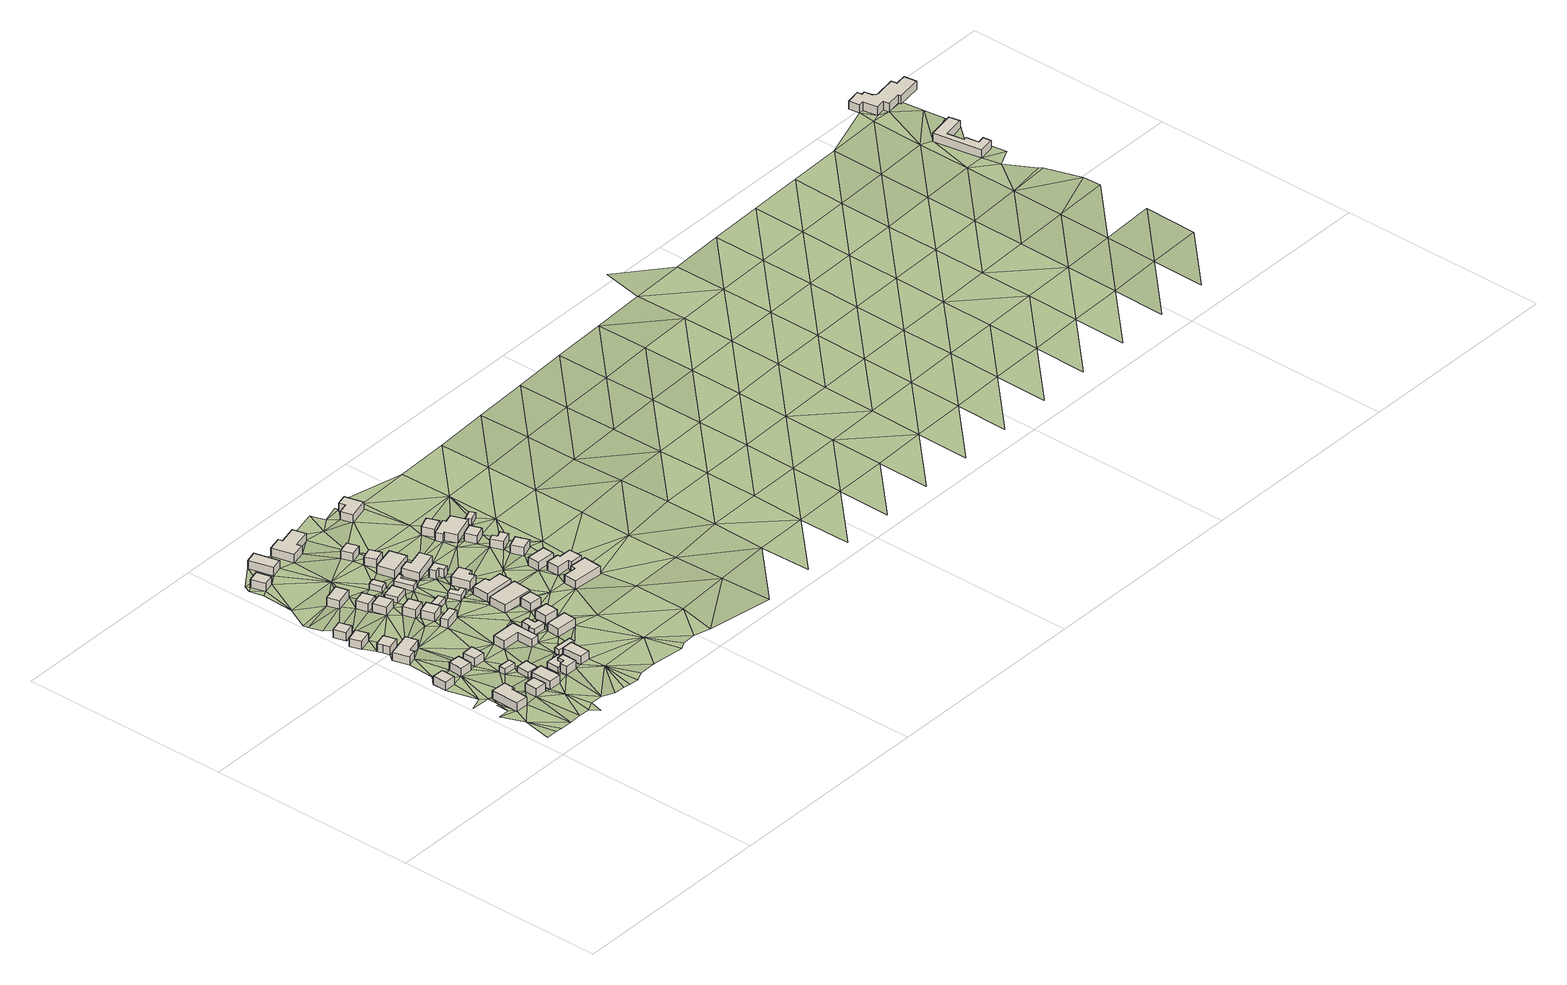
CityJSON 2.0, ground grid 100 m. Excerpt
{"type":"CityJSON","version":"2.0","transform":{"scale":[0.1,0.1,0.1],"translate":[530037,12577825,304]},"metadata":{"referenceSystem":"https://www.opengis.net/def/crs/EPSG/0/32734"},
"CityObjects":{
"building1":{"type":"Building","attributes":{"address":"100 Palm Lane Mamre 7347 Cape Town","building":"house","building:levels":"1","building_height":4.1,"plus_code":"4FRWFFP9+733","ground_height":167.17,"roof_height":171.27},"geometry":[{"type":"Solid","lod":"1","boundaries":[[[[0,1,2,3]],[[1,4,5,2]],[[4,6,7,5]],[[6,8,9,7]],[[8,10,11,9]],[[10,0,3,11]],[[3,2,5,7,9,11]],[[10,8,6,4,1,0]]]]}]},
"building2":{"type":"Building","attributes":{"address":"23 Olyf Lane Mamre 7347 Cape Town","building":"house","building:levels":"1","building_height":4.1,"plus_code":"4FRWFFP9+92G","ground_height":167.1,"roof_height":171.2},"geometry":[{"type":"Solid","lod":"1","boundaries":[[[[12,13,14,15]],[[13,16,17,14]],[[16,18,19,17]],[[18,12,15,19]],[[15,14,17,19]],[[18,16,13,12]]]]}]},
"building3":{"type":"Building","attributes":{"address":"102 Palm Lane Mamre 7347 Cape Town","building":"house","building:levels":"1","building_height":4.1,"plus_code":"4FRWFFP9+743","ground_height":167.72,"roof_height":171.82},"geometry":[{"type":"Solid","lod":"1","boundaries":[[[[20,21,22,23]],[[21,24,25,22]],[[24,26,27,25]],[[26,20,23,27]],[[23,22,25,27]],[[26,24,21,20]]]]}]},
"building4":{"type":"Building","attributes":{"address":"21 Olyf Lane Mamre 7347 Cape Town","building":"house","building:levels":"1","building_height":4.1,"plus_code":"4FRWFFP9+93G","ground_height":167.1,"roof_height":171.2},"geometry":[{"type":"Solid","lod":"1","boundaries":[[[[28,29,30,31]],[[29,32,33,30]],[[32,34,35,33]],[[34,28,31,35]],[[31,30,33,35]],[[34,32,29,28]]]]}]},
"building5":{"type":"Building","attributes":{"address":"8 Olyf Lane Mamre 7347 Cape Town","building":"house","building:levels":"1","building_height":4.1,"plus_code":"4FRWFFP9+G2Q","ground_height":166.54,"roof_height":170.64},"geometry":[{"type":"Solid","lod":"1","boundaries":[[[[36,37,38,39]],[[37,40,41,38]],[[40,42,43,41]],[[42,36,39,43]],[[39,38,41,43]],[[42,40,37,36]]]]}]},
"building6":{"type":"Building","attributes":{"address":"12 Olyf Lane Mamre 7347 Cape Town","building":"house","building:levels":"1","building_height":4.1,"plus_code":"4FRWFFP9+F37","ground_height":166.82,"roof_height":170.92},"geometry":[{"type":"Solid","lod":"1","boundaries":[[[[44,45,46,47]],[[45,48,49,46]],[[48,50,51,49]],[[50,52,53,51]],[[52,54,55,53]],[[54,44,47,55]],[[47,46,49,51,53,55]],[[54,52,50,48,45,44]]]]}]},
"building7":{"type":"Building","attributes":{"address":"10 Olyf Lane Mamre 7347 Cape Town","building":"house","building:levels":"1","building_height":4.1,"plus_code":"4FRWFFP9+F3R","ground_height":166.82,"roof_height":170.92},"geometry":[{"type":"Solid","lod":"1","boundaries":[[[[56,57,58,59]],[[57,60,61,58]],[[60,62,63,61]],[[62,64,65,63]],[[64,56,59,65]],[[59,58,61,63,65]],[[64,62,60,57,56]]]]}]},
"building8":{"type":"Building","attributes":{"address":"6 Olyf Lane Mamre 7347 Cape Town","building":"house","building:levels":"1","building_height":4.1,"plus_code":"4FRWFFP9+H29","ground_height":166.54,"roof_height":170.64},"geometry":[{"type":"Solid","lod":"1","boundaries":[[[[66,67,68,69]],[[67,70,71,68]],[[70,72,73,71]],[[72,66,69,73]],[[69,68,71,73]],[[72,70,67,66]]]]}]},
"building9":{"type":"Building","attributes":{"address":"104 Palm Lane Mamre 7347 Cape Town","building":"house","building:levels":"1","building_height":4.1,"plus_code":"4FRWFFP9+745","ground_height":167.72,"roof_height":171.82},"geometry":[{"type":"Solid","lod":"1","boundaries":[[[[74,75,76,77]],[[75,78,79,76]],[[78,80,81,79]],[[80,74,77,81]],[[77,76,79,81]],[[80,78,75,74]]]]}]},
"building10":{"type":"Building","attributes":{"building":"cabin","building:levels":"1","building_height":2.8,"plus_code":"4FRWFFP9+84G","ground_height":167.72,"roof_height":170.52},"geometry":[{"type":"Solid","lod":"1","boundaries":[[[[82,83,84,85]],[[83,86,87,84]],[[86,88,89,87]],[[88,82,85,89]],[[85,84,87,89]],[[88,86,83,82]]]]}]},
"building11":{"type":"Building","attributes":{"address":"19 Olyf Lane Mamre 7347 Cape Town","building":"house","building:levels":"1","building_height":4.1,"plus_code":"4FRWFFP9+94F","ground_height":167.77,"roof_height":171.87},"geometry":[{"type":"Solid","lod":"1","boundaries":[[[[90,91,92,93]],[[91,94,95,92]],[[94,96,97,95]],[[96,90,93,97]],[[93,92,95,97]],[[96,94,91,90]]]]}]},
"building12":{"type":"Building","attributes":{"building":"cabin","building:levels":"1","building_height":2.8,"plus_code":"4FRWFFP9+75R","ground_height":167.72,"roof_height":170.52},"geometry":[{"type":"Solid","lod":"1","boundaries":[[[[98,99,100,101]],[[99,102,103,100]],[[102,104,105,103]],[[104,98,101,105]],[[101,100,103,105]],[[104,102,99,98]]]]}]},
"building13":{"type":"Building","attributes":{"address":"106 Palm Lane Mamre 7347 Cape Town","building":"house","building:levels":"1","building_height":4.1,"plus_code":"4FRWFFP9+66R","ground_height":167.78,"roof_height":171.88},"geometry":[{"type":"Solid","lod":"1","boundaries":[[[[106,107,108,109]],[[107,110,111,108]],[[110,112,113,111]],[[112,114,115,113]],[[114,116,117,115]],[[116,106,109,117]],[[109,108,111,113,115,117]],[[116,114,112,110,107,106]]]]}]},
"building14":{"type":"Building","attributes":{"building":"cabin","building:levels":"1","building_height":2.8,"plus_code":"4FRWFFP9+759","ground_height":167.72,"roof_height":170.52},"geometry":[{"type":"Solid","lod":"1","boundaries":[[[[118,119,120,121]],[[119,122,123,120]],[[122,124,125,123]],[[124,126,127,125]],[[126,128,129,127]],[[128,130,131,129]],[[130,118,121,131]],[[121,120,123,125,127,129,131]],[[130,128,126,124,122,119,118]]]]}]},
"building15":{"type":"Building","attributes":{"address":"6 Manna Lane Mamre 7347 Cape Town","building":"house","building:levels":"1","building_height":4.1,"plus_code":"4FRWFFP9+P3V","ground_height":166.68,"roof_height":170.78},"geometry":[{"type":"Solid","lod":"1","boundaries":[[[[132,133,134,135]],[[133,136,137,134]],[[136,138,139,137]],[[138,132,135,139]],[[135,134,137,139]],[[138,136,133,132]]]]}]},
"building16":{"type":"Building","attributes":{"address":"108 Palm Lane Mamre 7347 Cape Town","building":"house","building:levels":"1","building_height":4.1,"plus_code":"4FRWFFP9+765","ground_height":168.3,"roof_height":172.4},"geometry":[{"type":"Solid","lod":"1","boundaries":[[[[140,141,142,143]],[[141,144,145,142]],[[144,146,147,145]],[[146,140,143,147]],[[143,142,145,147]],[[146,144,141,140]]]]}]},
"building17":{"type":"Building","attributes":{"address":"3 Olyf Lane Mamre 7347 Cape Town","building":"house","building:levels":"1","building_height":4.1,"plus_code":"4FRWFFP9+J4F","ground_height":166.36,"roof_height":170.46},"geometry":[{"type":"Solid","lod":"1","boundaries":[[[[148,149,150,151]],[[149,152,153,150]],[[152,154,155,153]],[[154,148,151,155]],[[151,150,153,155]],[[154,152,149,148]]]]}]},
"building18":{"type":"Building","attributes":{"address":"17 Olyf Lane Mamre 7347 Cape Town","building":"house","building:levels":"1","building_height":4.1,"plus_code":"4FRWFFP9+86V","ground_height":167.77,"roof_height":171.87},"geometry":[{"type":"Solid","lod":"1","boundaries":[[[[156,157,158,159]],[[157,160,161,158]],[[160,162,163,161]],[[162,164,165,163]],[[164,166,167,165]],[[166,156,159,167]],[[159,158,161,163,165,167]],[[166,164,162,160,157,156]]]]}]},
"building19":{"type":"Building","attributes":{"address":"5 Olyf Lane Mamre 7347 Cape Town","building":"house","building:levels":"1","building_height":4.1,"plus_code":"4FRWFFP9+H4P","ground_height":167.28,"roof_height":171.38},"geometry":[{"type":"Solid","lod":"1","boundaries":[[[[168,169,170,171]],[[169,172,173,170]],[[172,174,175,173]],[[174,168,171,175]],[[171,170,173,175]],[[174,172,169,168]]]]}]},
"building20":{"type":"Building","attributes":{"address":"7 Olyf Lane Mamre 7347 Cape Town","building":"house","building:levels":"1","building_height":4.1,"plus_code":"4FRWFFP9+H49","ground_height":167.28,"roof_height":171.38},"geometry":[{"type":"Solid","lod":"1","boundaries":[[[[176,177,178,179]],[[177,180,181,178]],[[180,182,183,181]],[[182,176,179,183]],[[179,178,181,183]],[[182,180,177,176]]]]}]},
"building21":{"type":"Building","attributes":{"building":"cabin","building:levels":"1","building_height":2.8,"plus_code":"4FRWFFP9+76Q","ground_height":168.3,"roof_height":171.1},"geometry":[{"type":"Solid","lod":"1","boundaries":[[[[184,185,186,187]],[[185,188,189,186]],[[188,190,191,189]],[[190,184,187,191]],[[187,186,189,191]],[[190,188,185,184]]]]}]},
"building22":{"type":"Building","attributes":{"building":"yes","building:levels":"1","building_height":4.1,"plus_code":"4FRWFFP9+F58","ground_height":167.53,"roof_height":171.63},"geometry":[{"type":"Solid","lod":"1","boundaries":[[[[192,193,194,195]],[[193,196,197,194]],[[196,198,199,197]],[[198,192,195,199]],[[195,194,197,199]],[[198,196,193,192]]]]}]},
"building23":{"type":"Building","attributes":{"address":"9 Olyf Lane Mamre 7347 Cape Town","building":"house","building:levels":"1","building_height":4.1,"plus_code":"4FRWFFP9+G5F","ground_height":167.28,"roof_height":171.38},"geometry":[{"type":"Solid","lod":"1","boundaries":[[[[200,201,202,203]],[[201,204,205,202]],[[204,206,207,205]],[[206,200,203,207]],[[203,202,205,207]],[[206,204,201,200]]]]}]},
"building24":{"type":"Building","attributes":{"address":"11 Olyf Lane Mamre 7347 Cape Town","building":"house","building:levels":"1","building_height":4.1,"plus_code":"4FRWFFP9+F5W","ground_height":167.53,"roof_height":171.63},"geometry":[{"type":"Solid","lod":"1","boundaries":[[[[208,209,210,211]],[[209,212,213,210]],[[212,214,215,213]],[[214,208,211,215]],[[211,210,213,215]],[[214,212,209,208]]]]}]},
"building25":{"type":"Building","attributes":{"address":"4 Manna Lane Mamre 7347 Cape Town","building":"house","building:levels":"1","building_height":4.1,"plus_code":"4FRWFFP9+Q47","ground_height":166.68,"roof_height":170.78},"geometry":[{"type":"Solid","lod":"1","boundaries":[[[[216,217,218,219]],[[217,220,221,218]],[[220,222,223,221]],[[222,216,219,223]],[[219,218,221,223]],[[222,220,217,216]]]]}]},
"building26":{"type":"Building","attributes":{"building":"cabin","building:levels":"1","building_height":2.8,"plus_code":"4FRWFFP9+H59","ground_height":167.28,"roof_height":170.08},"geometry":[{"type":"Solid","lod":"1","boundaries":[[[[224,225,226,227]],[[225,228,229,226]],[[228,230,231,229]],[[230,224,227,231]],[[227,226,229,231]],[[230,228,225,224]]]]}]},
"building27":{"type":"Building","attributes":{"building":"cabin","building:levels":"1","building_height":2.8,"plus_code":"4FRWFFP9+976","ground_height":168.3,"roof_height":171.1},"geometry":[{"type":"Solid","lod":"1","boundaries":[[[[232,233,234,235]],[[233,236,237,234]],[[236,238,239,237]],[[238,240,241,239]],[[240,242,243,241]],[[242,244,245,243]],[[244,246,247,245]],[[246,232,235,247]],[[235,234,237,239,241,243,245,247]],[[246,244,242,240,238,236,233,232]]]]}]},
"building28":{"type":"Building","attributes":{"building":"cabin","building:levels":"1","building_height":2.8,"plus_code":"4FRWFFP9+G63","ground_height":167.53,"roof_height":170.33},"geometry":[{"type":"Solid","lod":"1","boundaries":[[[[248,249,250,251]],[[249,252,253,250]],[[252,254,255,253]],[[254,248,251,255]],[[251,250,253,255]],[[254,252,249,248]]]]}]},
"building29":{"type":"Building","attributes":{"building":"cabin","building:levels":"1","building_height":2.8,"plus_code":"4FRWFFP9+H5X","ground_height":167.28,"roof_height":170.08},"geometry":[{"type":"Solid","lod":"1","boundaries":[[[[256,257,258,259]],[[257,260,261,258]],[[260,262,263,261]],[[262,256,259,263]],[[259,258,261,263]],[[262,260,257,256]]]]}]},
"building30":{"type":"Building","attributes":{"building":"house","building:levels":"1","building_height":4.1,"plus_code":"4FRWFFP9+87H","ground_height":168.3,"roof_height":172.4},"geometry":[{"type":"Solid","lod":"1","boundaries":[[[[264,265,266,267]],[[265,268,269,266]],[[268,270,271,269]],[[270,264,267,271]],[[267,266,269,271]],[[270,268,265,264]]]]}]},
"building31":{"type":"Building","attributes":{"building":"cabin","building:levels":"1","building_height":2.8,"plus_code":"4FRWFFP9+H67","ground_height":167.82,"roof_height":170.62},"geometry":[{"type":"Solid","lod":"1","boundaries":[[[[272,273,274,275]],[[273,276,277,274]],[[276,278,279,277]],[[278,280,281,279]],[[280,282,283,281]],[[282,272,275,283]],[[275,274,277,279,281,283]],[[282,280,278,276,273,272]]]]}]},
"building32":{"type":"Building","attributes":{"building":"cabin","building:levels":"1","building_height":2.8,"plus_code":"4FRWFFP9+F7R","ground_height":168.09,"roof_height":170.89},"geometry":[{"type":"Solid","lod":"1","boundaries":[[[[284,285,286,287]],[[285,288,289,286]],[[288,290,291,289]],[[290,292,293,291]],[[292,294,295,293]],[[294,284,287,295]],[[287,286,289,291,293,295]],[[294,292,290,288,285,284]]]]}]},
"building33":{"type":"Building","attributes":{"building":"house","building:levels":"1","building_height":4.1,"plus_code":"4FRWFFP9+975","ground_height":168.3,"roof_height":172.4},"geometry":[{"type":"Solid","lod":"1","boundaries":[[[[296,297,298,299]],[[297,300,301,298]],[[300,302,303,301]],[[302,296,299,303]],[[299,298,301,303]],[[302,300,297,296]]]]}]},
"building34":{"type":"Building","attributes":{"address":"8 Dove Lane Mamre 7347 Cape Town","building":"house","building:levels":"1","building_height":4.1,"plus_code":"4FRWFFP9+Q59","ground_height":166.68,"roof_height":170.78},"geometry":[{"type":"Solid","lod":"1","boundaries":[[[[304,305,306,307]],[[305,308,309,306]],[[308,310,311,309]],[[310,312,313,311]],[[312,314,315,313]],[[314,316,317,315]],[[316,318,319,317]],[[318,304,307,319]],[[307,306,309,311,313,315,317,319]],[[318,316,314,312,310,308,305,304]]]]}]},
"building35":{"type":"Building","attributes":{"address":"24 Dove Lane Mamre 7347 Cape Town","building":"house","building:levels":"1","building_height":4.1,"plus_code":"4FRWFFP9+C7H","ground_height":168.09,"roof_height":172.19},"geometry":[{"type":"Solid","lod":"1","boundaries":[[[[320,321,322,323]],[[321,324,325,322]],[[324,326,327,325]],[[326,320,323,327]],[[323,322,325,327]],[[326,324,321,320]]]]}]},
"building36":{"type":"Building","attributes":{"building":"house","building:levels":"1","building_height":4.1,"plus_code":"4FRWFFP9+98R","ground_height":168.31,"roof_height":172.41},"geometry":[{"type":"Solid","lod":"1","boundaries":[[[[328,329,330,331]],[[329,332,333,330]],[[332,334,335,333]],[[334,328,331,335]],[[331,330,333,335]],[[334,332,329,328]]]]}]},
"building37":{"type":"Building","attributes":{"address":"14 Dove Lane Mamre 7347 Cape Town","building":"house","building:levels":"1","building_height":4.1,"plus_code":"4FRWFFP9+J76","ground_height":167.52,"roof_height":171.62},"geometry":[{"type":"Solid","lod":"1","boundaries":[[[[336,337,338,339]],[[337,340,341,338]],[[340,342,343,341]],[[342,336,339,343]],[[339,338,341,343]],[[342,340,337,336]]]]}]},
"building38":{"type":"Building","attributes":{"address":"12 Dove Lane Mamre 7347 Cape Town","building":"house","building:levels":"1","building_height":4.1,"plus_code":"4FRWFFP9+J6X","ground_height":167.52,"roof_height":171.62},"geometry":[{"type":"Solid","lod":"1","boundaries":[[[[344,345,346,347]],[[345,348,349,346]],[[348,350,351,349]],[[350,344,347,351]],[[347,346,349,351]],[[350,348,345,344]]]]}]},
"building39":{"type":"Building","attributes":{"address":"22 Dove Lane Mamre 7347 Cape Town","building":"house","building:levels":"1","building_height":4.1,"plus_code":"4FRWFFP9+F82","ground_height":168.09,"roof_height":172.19},"geometry":[{"type":"Solid","lod":"1","boundaries":[[[[352,353,354,355]],[[353,356,357,354]],[[356,358,359,357]],[[358,360,361,359]],[[360,362,363,361]],[[362,352,355,363]],[[355,354,357,359,361,363]],[[362,360,358,356,353,352]]]]}]},
"building40":{"type":"Building","attributes":{"address":"10 Dove Lane Mamre 7347 Cape Town","building":"house","building:levels":"1","building_height":4.1,"plus_code":"4FRWFFP9+M6P","ground_height":167.52,"roof_height":171.62},"geometry":[{"type":"Solid","lod":"1","boundaries":[[[[364,365,366,367]],[[365,368,369,366]],[[368,370,371,369]],[[370,364,367,371]],[[367,366,369,371]],[[370,368,365,364]]]]}]},
"building41":{"type":"Building","attributes":{"address":"20 Dove Lane Mamre 7347 Cape Town","building":"house","building:levels":"1","building_height":4.1,"plus_code":"4FRWFFP9+G79","ground_height":168.09,"roof_height":172.19},"geometry":[{"type":"Solid","lod":"1","boundaries":[[[[372,373,374,375]],[[373,376,377,374]],[[376,378,379,377]],[[378,380,381,379]],[[380,382,383,381]],[[382,372,375,383]],[[375,374,377,379,381,383]],[[382,380,378,376,373,372]]]]}]},
"building42":{"type":"Building","attributes":{"address":"16 Dove Lane Mamre 7347 Cape Town","building":"house","building:levels":"1","building_height":4.1,"plus_code":"4FRWFFP9+H7M","ground_height":167.82,"roof_height":171.92},"geometry":[{"type":"Solid","lod":"1","boundaries":[[[[384,385,386,387]],[[385,388,389,386]],[[388,390,391,389]],[[390,392,393,391]],[[392,394,395,393]],[[394,384,387,395]],[[387,386,389,391,393,395]],[[394,392,390,388,385,384]]]]}]},
"building43":{"type":"Building","attributes":{"address":"18 Dove Lane Mamre 7347 Cape Town","building":"house","building:levels":"1","building_height":4.1,"plus_code":"4FRWFFP9+H74","ground_height":167.82,"roof_height":171.92},"geometry":[{"type":"Solid","lod":"1","boundaries":[[[[396,397,398,399]],[[397,400,401,398]],[[400,402,403,401]],[[402,404,405,403]],[[404,406,407,405]],[[406,396,399,407]],[[399,398,401,403,405,407]],[[406,404,402,400,397,396]]]]}]},
"building44":{"type":"Building","attributes":{"address":"25 Dove Lane Mamre 7347 Cape Town","building":"house","building:levels":"1","building_height":4.1,"plus_code":"4FRWFFP9+9CG","ground_height":168.81,"roof_height":172.91},"geometry":[{"type":"Solid","lod":"1","boundaries":[[[[408,409,410,411]],[[409,412,413,410]],[[412,414,415,413]],[[414,416,417,415]],[[416,418,419,417]],[[418,408,411,419]],[[411,410,413,415,417,419]],[[418,416,414,412,409,408]]]]}]},
"building45":{"type":"Building","attributes":{"address":"21 Dove Lane Mamre 7347 Cape Town","building":"house","building:levels":"1","building_height":4.1,"plus_code":"4FRWFFP9+CCV","ground_height":168.64,"roof_height":172.74},"geometry":[{"type":"Solid","lod":"1","boundaries":[[[[420,421,422,423]],[[421,424,425,422]],[[424,426,427,425]],[[426,420,423,427]],[[423,422,425,427]],[[426,424,421,420]]]]}]},
"building46":{"type":"Building","attributes":{"address":"23 Dove Lane Mamre 7347 Cape Town","building":"house","building:levels":"1","building_height":4.1,"plus_code":"4FRWFFP9+CC9","ground_height":168.81,"roof_height":172.91},"geometry":[{"type":"Solid","lod":"1","boundaries":[[[[428,429,430,431]],[[429,432,433,430]],[[432,434,435,433]],[[434,436,437,435]],[[436,438,439,437]],[[438,440,441,439]],[[440,442,443,441]],[[442,428,431,443]],[[431,430,433,435,437,439,441,443]],[[442,440,438,436,434,432,429,428]]]]}]},
"building47":{"type":"Building","attributes":{"address":"11 Dove Lane Mamre 7347 Cape Town","building":"house","building:levels":"1","building_height":4.1,"plus_code":"4FRWFFP9+J9G","ground_height":168.2,"roof_height":172.3},"geometry":[{"type":"Solid","lod":"1","boundaries":[[[[444,445,446,447]],[[445,448,449,446]],[[448,450,451,449]],[[450,444,447,451]],[[447,446,449,451]],[[450,448,445,444]]]]}]},
"building48":{"type":"Building","attributes":{"address":"Dove Lane Mamre 7347 Cape Town","building":"house","building:levels":"1","building_height":4.1,"plus_code":"4FRWFFP9+P8W","ground_height":167.2,"roof_height":171.3},"geometry":[{"type":"Solid","lod":"1","boundaries":[[[[452,453,454,455]],[[453,456,457,454]],[[456,458,459,457]],[[458,460,461,459]],[[460,462,463,461]],[[462,452,455,463]],[[455,454,457,459,461,463]],[[462,460,458,456,453,452]]]]}]},
"building49":{"type":"Building","attributes":{"address":"13 Dove Lane Mamre 7347 Cape Town","building":"yes","building:levels":"1","building_height":4.1,"plus_code":"4FRWFFP9+J95","ground_height":168.2,"roof_height":172.3},"geometry":[{"type":"Solid","lod":"1","boundaries":[[[[464,465,466,467]],[[465,468,469,466]],[[468,470,471,469]],[[470,472,473,471]],[[472,474,475,473]],[[474,476,477,475]],[[476,478,479,477]],[[478,464,467,479]],[[467,466,469,471,473,475,477,479]],[[478,476,474,472,470,468,465,464]]]]}]},
"building50":{"type":"Building","attributes":{"address":"19 Dove Lane Mamre 7347 Cape Town","building":"house","building:levels":"1","building_height":4.1,"plus_code":"4FRWFFP9+FCW","ground_height":168.64,"roof_height":172.74},"geometry":[{"type":"Solid","lod":"1","boundaries":[[[[480,481,482,483]],[[481,484,485,482]],[[484,486,487,485]],[[486,480,483,487]],[[483,482,485,487]],[[486,484,481,480]]]]}]},
"building51":{"type":"Building","attributes":{"address":"15 Dove Lane Mamre 7347 Cape Town","building":"house","building:levels":"1","building_height":4.1,"plus_code":"4FRWFFP9+HC6","ground_height":168.45,"roof_height":172.55},"geometry":[{"type":"Solid","lod":"1","boundaries":[[[[488,489,490,491]],[[489,492,493,490]],[[492,494,495,493]],[[494,488,491,495]],[[491,490,493,495]],[[494,492,489,488]]]]}]},
"building52":{"type":"Building","attributes":{"address":"17 Dove Lane Mamre 7347 Cape Town","building":"house","building:levels":"1","building_height":4.1,"plus_code":"4FRWFFP9+GCF","ground_height":168.45,"roof_height":172.55},"geometry":[{"type":"Solid","lod":"1","boundaries":[[[[496,497,498,499]],[[497,500,501,498]],[[500,502,503,501]],[[502,504,505,503]],[[504,506,507,505]],[[506,496,499,507]],[[499,498,501,503,505,507]],[[506,504,502,500,497,496]]]]}]},
"building53":{"type":"Building","attributes":{"building":"cabin","building:levels":"1","building_height":2.8,"plus_code":"4FRWFFP9+HCX","ground_height":169.18,"roof_height":171.98},"geometry":[{"type":"Solid","lod":"1","boundaries":[[[[508,509,510,511]],[[509,512,513,510]],[[512,514,515,513]],[[514,508,511,515]],[[511,510,513,515]],[[514,512,509,508]]]]}]},
"building54":{"type":"Building","attributes":{"building":"yes","building:levels":"1","building_height":4.1,"plus_code":"4FRWFFPC+HRR","ground_height":182.4,"roof_height":186.5},"geometry":[{"type":"Solid","lod":"1","boundaries":[[[[516,517,518,519]],[[517,520,521,518]],[[520,522,523,521]],[[522,524,525,523]],[[524,526,527,525]],[[526,528,529,527]],[[528,530,531,529]],[[530,532,533,531]],[[532,534,535,533]],[[534,516,519,535]],[[519,518,521,523,525,527,529,531,533,535]],[[534,532,530,528,526,524,522,520,517,516]]]]}]},
"building55":{"type":"Building","attributes":{"address":"15 Enon Street Mamre 7347 Cape Town","building":"house","building:levels":"1","building_height":4.1,"plus_code":"4FRWFFPC+PRW","ground_height":182.85,"roof_height":186.95},"geometry":[{"type":"Solid","lod":"1","boundaries":[[[[536,537,538,539]],[[537,540,541,538]],[[540,542,543,541]],[[542,544,545,543]],[[544,546,547,545]],[[546,548,549,547]],[[548,550,551,549]],[[550,552,553,551]],[[552,554,555,553]],[[554,556,557,555]],[[556,558,559,557]],[[558,560,561,559]],[[560,562,563,561]],[[562,564,565,563]],[[564,566,567,565]],[[566,568,569,567]],[[568,536,539,569]],[[539,538,541,543,545,547,549,551,553,555,557,559,561,563,565,567,569]],[[568,566,564,562,560,558,556,554,552,550,548,546,544,542,540,537,536]]]]}]},
"terrain1":{"type":"TINRelief","geometry":[{"type":"CompositeSurface","lod":"1","boundaries":[[[570,571,572]],[[572,571,573]],[[574,575,572]],[[572,573,576]],[[577,575,574]],[[578,579,580]],[[581,574,572]],[[574,582,577]],[[577,582,583]],[[572,576,581]],[[582,574,1]],[[582,1,580]],[[12,18,578]],[[576,584,581]],[[28,578,580]],[[584,576,585]],[[580,1,0]],[[16,13,586]],[[578,28,12]],[[8,581,10]],[[580,0,28]],[[10,581,26]],[[12,28,13]],[[26,581,584]],[[13,34,586]],[[10,26,0]],[[585,587,588]],[[585,588,584]],[[34,13,28]],[[50,586,52]],[[589,587,590]],[[52,586,34]],[[587,589,588]],[[588,591,584]],[[0,82,28]],[[0,26,98]],[[591,588,592]],[[80,26,24]],[[591,592,24]],[[82,0,83]],[[52,34,593]],[[82,594,28]],[[595,596,64]],[[83,0,98]],[[57,48,45]],[[597,588,589]],[[80,98,26]],[[592,80,24]],[[44,54,52]],[[592,588,598]],[[64,62,595]],[[94,594,82]],[[594,91,593]],[[91,594,94]],[[593,44,52]],[[60,57,45]],[[72,37,66]],[[83,98,104]],[[595,66,37]],[[44,593,91]],[[82,96,94]],[[45,62,60]],[[114,588,597]],[[78,98,80]],[[83,104,86]],[[598,588,114]],[[88,96,82]],[[98,78,99]],[[91,599,44]],[[600,601,602]],[[102,86,104]],[[601,149,603]],[[78,598,604]],[[90,599,91]],[[600,602,67]],[[88,86,102]],[[176,595,62]],[[114,604,598]],[[176,66,595]],[[99,78,122]],[[67,66,172]],[[62,45,176]],[[114,597,605]],[[597,606,607]],[[608,603,149]],[[122,102,99]],[[609,45,44]],[[122,78,604]],[[157,96,88]],[[604,114,112]],[[96,156,90]],[[102,157,88]],[[607,606,610]],[[601,600,149]],[[44,599,196]],[[90,156,599]],[[597,607,605]],[[138,611,608]],[[156,96,157]],[[172,600,67]],[[172,66,174]],[[122,184,102]],[[174,66,176]],[[610,612,607]],[[613,611,138]],[[44,193,609]],[[614,45,609]],[[615,613,136]],[[44,196,193]],[[138,136,613]],[[176,45,206]],[[157,102,616]],[[608,132,138]],[[206,45,614]],[[605,146,617]],[[599,156,196]],[[612,618,607]],[[122,619,184]],[[184,616,102]],[[146,605,607]],[[133,615,136]],[[617,146,144]],[[617,144,619]],[[176,182,174]],[[144,185,619]],[[608,149,620]],[[184,619,185]],[[607,618,621]],[[146,607,140]],[[157,616,622]],[[623,600,172]],[[609,193,208]],[[608,620,132]],[[174,182,168]],[[614,609,214]],[[609,208,214]],[[144,141,185]],[[133,222,615]],[[156,624,196]],[[206,177,176]],[[625,616,184]],[[172,169,623]],[[168,182,626]],[[182,180,626]],[[133,132,216]],[[621,627,607]],[[193,192,208]],[[184,628,625]],[[185,141,188]],[[629,614,214]],[[630,620,149]],[[626,180,168]],[[188,141,140]],[[177,206,204]],[[222,133,216]],[[184,190,628]],[[180,228,168]],[[214,212,629]],[[192,209,208]],[[180,177,228]],[[156,631,624]],[[132,620,216]],[[156,632,631]],[[262,169,168]],[[230,177,204]],[[630,623,620]],[[244,625,246]],[[625,244,632]],[[623,169,260]],[[228,177,230]],[[628,270,625]],[[607,633,140]],[[168,228,262]],[[246,625,268]],[[249,209,192]],[[629,212,248]],[[209,249,212]],[[270,628,190]],[[248,212,249]],[[270,268,625]],[[244,240,632]],[[260,620,623]],[[260,169,262]],[[244,242,240]],[[217,216,620]],[[204,224,230]],[[607,627,633]],[[188,140,633]],[[629,272,204]],[[634,249,192]],[[632,240,631]],[[248,635,629]],[[192,624,288]],[[268,232,246]],[[262,228,225]],[[636,190,188]],[[624,631,637]],[[270,190,636]],[[631,240,238]],[[620,260,257]],[[272,224,204]],[[272,629,635]],[[314,217,620]],[[634,192,288]],[[238,236,233]],[[225,256,262]],[[220,217,312]],[[302,232,268]],[[302,233,232]],[[324,624,637]],[[324,288,624]],[[282,225,224]],[[225,282,256]],[[300,238,233]],[[217,314,312]],[[285,635,634]],[[282,224,272]],[[188,633,636]],[[631,238,334]],[[300,233,302]],[[638,302,268]],[[288,285,634]],[[633,627,639]],[[272,635,273]],[[620,257,345]],[[637,631,334]],[[256,640,257]],[[284,635,285]],[[238,300,334]],[[640,256,282]],[[314,620,368]],[[284,273,635]],[[288,324,362]],[[362,641,288]],[[302,638,642]],[[257,640,342]],[[640,282,280]],[[641,290,288]],[[276,273,278]],[[637,334,332]],[[370,620,345]],[[370,368,620]],[[284,294,292]],[[342,345,257]],[[300,643,334]],[[360,641,362]],[[278,273,394]],[[290,641,360]],[[316,314,368]],[[392,280,278]],[[273,284,402]],[[392,640,280]],[[644,633,639]],[[284,292,376]],[[636,645,638]],[[394,392,278]],[[633,645,636]],[[332,646,637]],[[290,378,292]],[[394,273,402]],[[290,360,378]],[[638,645,642]],[[334,643,647]],[[362,324,648]],[[345,342,348]],[[402,284,376]],[[292,378,376]],[[390,640,392]],[[644,649,633]],[[402,400,394]],[[378,360,358]],[[318,316,650]],[[308,651,310]],[[340,348,342]],[[316,368,365]],[[652,646,332]],[[344,370,345]],[[376,406,402]],[[390,653,640]],[[400,397,394]],[[654,647,643]],[[358,380,378]],[[404,402,406]],[[643,642,408]],[[650,316,365]],[[648,655,362]],[[364,370,344]],[[373,406,376]],[[348,340,350]],[[653,390,388]],[[647,654,652]],[[642,645,408]],[[394,397,384]],[[382,380,656]],[[646,652,654]],[[356,657,358]],[[406,373,396]],[[344,350,658]],[[645,633,659]],[[344,658,364]],[[358,657,380]],[[364,658,365]],[[649,659,633]],[[658,350,340]],[[653,388,385]],[[646,654,648]],[[656,380,657]],[[654,643,408]],[[384,397,396]],[[653,385,340]],[[365,660,650]],[[660,651,650]],[[661,656,657]],[[655,661,657]],[[649,662,659]],[[655,648,426]],[[396,373,663]],[[664,365,658]],[[426,648,654]],[[396,663,384]],[[445,658,340]],[[665,651,660]],[[408,418,654]],[[506,373,656]],[[340,385,445]],[[408,645,666]],[[664,660,365]],[[426,661,655]],[[384,667,385]],[[659,666,645]],[[418,428,654]],[[506,656,661]],[[426,654,428]],[[665,660,668]],[[663,667,384]],[[663,373,506]],[[669,385,667]],[[668,660,462]],[[669,445,385]],[[426,424,661]],[[658,670,664]],[[462,660,664]],[[671,428,418]],[[658,445,670]],[[671,418,672]],[[426,428,442]],[[673,661,424]],[[666,674,408]],[[659,662,675]],[[676,428,671]],[[673,486,661]],[[677,661,486]],[[678,426,442]],[[661,677,506]],[[679,667,663]],[[680,668,462]],[[445,669,681]],[[667,679,682]],[[676,671,683]],[[663,494,679]],[[680,684,668]],[[663,488,494]],[[506,488,663]],[[685,678,442]],[[686,683,671]],[[687,680,462]],[[424,688,673]],[[464,681,669]],[[675,666,659]],[[675,662,689]],[[690,664,670]],[[691,684,680]],[[444,670,445]],[[494,492,679]],[[504,488,506]],[[692,683,686]],[[693,677,486]],[[694,695,685]],[[696,686,674]],[[464,450,681]],[[695,678,685]],[[680,697,691]],[[698,673,688]],[[699,488,504]],[[695,688,678]],[[692,686,696]],[[700,677,693]],[[492,701,679]],[[692,696,695]],[[504,702,703]],[[670,704,690]],[[504,703,699]],[[705,691,697]],[[444,450,476]],[[706,674,666]],[[476,450,464]],[[707,476,464]],[[688,695,708]],[[697,690,704]],[[688,708,698]],[[699,509,492]],[[698,708,693]],[[693,708,700]],[[705,697,704]],[[509,701,492]],[[476,701,508]],[[508,701,509]],[[709,670,444]],[[710,699,703]],[[706,666,675]],[[674,711,696]],[[703,700,710]],[[699,710,509]],[[508,514,476]],[[709,704,670]],[[708,710,700]],[[696,711,695]],[[709,444,476]],[[710,512,509]],[[711,674,706]],[[476,514,709]],[[712,705,704]],[[708,695,713]],[[514,512,709]],[[714,675,689]],[[710,709,512]],[[704,709,712]],[[695,711,713]],[[675,714,706]],[[715,710,708]],[[708,713,715]],[[706,716,711]],[[710,717,709]],[[706,714,716]],[[715,717,710]],[[718,712,709]],[[719,713,711]],[[716,720,711]],[[721,722,714]],[[718,709,717]],[[715,713,719]],[[711,720,719]],[[722,716,714]],[[723,717,715]],[[719,724,715]],[[720,716,725]],[[716,722,726]],[[715,724,723]],[[727,718,717]],[[716,726,725]],[[720,728,719]],[[729,730,722]],[[727,717,723]],[[728,724,719]],[[720,725,728]],[[726,722,731]],[[724,732,723]],[[722,730,731]],[[724,728,733]],[[725,726,734]],[[724,733,732]],[[727,723,735]],[[726,731,734]],[[725,736,728]],[[737,730,738]],[[735,723,732]],[[725,734,736]],[[739,733,728]],[[740,731,730]],[[736,739,728]],[[741,732,733]],[[730,737,740]],[[734,731,742]],[[733,739,741]],[[743,735,732]],[[731,740,742]],[[744,736,734]],[[745,746,737]],[[743,732,741]],[[734,742,744]],[[737,746,740]],[[747,739,736]],[[744,747,736]],[[748,742,740]],[[749,741,739]],[[740,746,748]],[[739,747,749]],[[750,743,741]],[[742,751,744]],[[742,748,752]],[[753,746,754]],[[750,741,749]],[[742,752,751]],[[744,755,747]],[[756,748,746]],[[751,755,744]],[[747,757,749]],[[756,746,753]],[[758,752,748]],[[750,749,757]],[[757,747,755]],[[756,758,748]],[[759,751,752]],[[753,760,761]],[[759,752,758]],[[757,762,750]],[[763,755,751]],[[756,753,764]],[[759,763,751]],[[757,755,765]],[[761,764,753]],[[758,756,766]],[[757,765,762]],[[765,755,763]],[[766,756,764]],[[759,758,767]],[[768,769,761]],[[770,771,762]],[[767,758,766]],[[765,770,762]],[[772,763,759]],[[773,764,761]],[[767,772,759]],[[763,774,765]],[[773,761,769]],[[775,766,764]],[[774,763,772]],[[776,770,765]],[[775,764,773]],[[766,777,767]],[[769,778,779]],[[774,776,765]],[[777,766,775]],[[780,772,767]],[[781,773,769]],[[780,767,777]],[[775,773,781]],[[782,774,772]],[[781,769,779]],[[782,772,780]],[[783,776,774]],[[777,775,784]],[[781,785,775]],[[786,787,779]],[[782,783,774]],[[775,785,784]],[[780,777,788]],[[781,779,789]],[[784,788,777]],[[789,785,781]],[[790,782,780]],[[787,789,779]],[[790,780,788]],[[783,782,791]],[[784,785,792]],[[793,785,789]],[[794,787,795]],[[782,790,791]],[[785,793,792]],[[796,788,784]],[[797,789,787]],[[792,796,784]],[[790,788,798]],[[787,794,797]],[[799,793,789]],[[798,788,796]],[[800,791,790]],[[797,799,789]],[[793,801,792]],[[802,803,794]],[[800,790,798]],[[801,793,799]],[[796,792,804]],[[797,794,805]],[[792,801,804]],[[796,806,798]],[[805,794,803]],[[799,797,807]],[[806,796,804]],[[808,800,798]],[[801,799,809]],[[810,804,801]],[[798,806,808]],[[809,799,807]],[[810,801,811]],[[812,811,801]],[[812,801,809]],[[804,810,516]],[[806,804,813]],[[804,516,813]],[[800,808,537]],[[516,810,814]],[[815,516,814]],[[816,526,524]],[[524,817,818]],[[808,806,546]],[[819,806,813]],[[537,808,542]],[[816,524,820]],[[542,540,537]],[[808,546,542]],[[819,546,806]],[[821,822,813]],[[546,544,542]],[[813,822,819]],[[546,819,823]],[[546,823,824]]]}]}
},
"vertices":[
[185,465,14],[112,469,14],[112,469,55],[185,465,55],[106,335,14],[106,335,55],[167,332,14],[167,332,55],[171,412,14],[171,412,55],[183,412,14],[183,412,55],
[87,651,14],[88,718,14],[88,718,55],[87,651,55],[34,719,14],[34,719,55],[33,652,14],[33,652,55],
[229,332,20],[284,330,20],[284,330,61],[229,332,61],[285,393,20],[285,393,61],[231,394,20],[231,394,61],
[150,666,14],[205,664,14],[205,664,55],[150,666,55],[208,730,14],[208,730,55],[153,733,14],[153,733,55],
[103,1123,8],[86,1179,8],[86,1179,49],[103,1123,49],[23,1160,8],[23,1160,49],[40,1105,8],[40,1105,49],
[193,934,11],[178,990,11],[178,990,52],[193,934,52],[57,958,11],[57,958,52],[78,883,11],[78,883,52],[123,895,11],[123,895,52],[118,914,11],[118,914,52],
[74,1021,11],[82,989,11],[82,989,52],[74,1021,52],[142,1005,11],[142,1005,52],[125,1064,11],[125,1064,52],[66,1047,11],[66,1047,52],
[99,1210,8],[83,1265,8],[83,1265,49],[99,1210,49],[29,1250,8],[29,1250,49],[45,1194,8],[45,1194,49],
[306,323,20],[367,323,20],[367,323,61],[306,323,61],[366,425,20],[366,425,61],[307,424,20],[307,424,61],
[268,564,20],[267,534,20],[267,534,48],[268,564,48],[327,531,20],[327,531,48],[329,562,20],[329,562,48],
[288,726,20],[231,725,20],[231,725,61],[288,726,61],[232,663,20],[232,663,61],[286,661,20],[286,661,61],
[310,445,20],[366,441,20],[366,441,48],[310,445,48],[370,504,20],[370,504,48],[314,507,20],[314,507,48],
[486,406,21],[454,407,21],[454,407,62],[486,406,62],[453,374,21],[453,374,62],[429,374,21],[429,374,62],[428,338,21],[428,338,62],[485,337,21],[485,337,62],
[486,406,20],[486,433,20],[486,433,48],[486,406,48],[418,434,20],[418,434,48],[417,374,20],[417,374,48],[429,374,20],[429,374,48],[453,374,20],[453,374,48],[454,407,20],[454,407,48],
[152,1682,10],[135,1749,10],[135,1749,51],[152,1682,51],[81,1735,10],[81,1735,51],[98,1669,10],[98,1669,51],
[566,335,26],[568,430,26],[568,430,67],[566,335,67],[515,431,26],[515,431,67],[514,336,26],[514,336,67],
[270,1439,6],[187,1417,6],[187,1417,47],[270,1439,47],[203,1360,6],[203,1360,47],[285,1382,6],[285,1382,47],
[405,708,20],[403,650,20],[403,650,61],[405,708,61],[486,649,20],[486,649,61],[485,573,20],[485,573,61],[522,572,20],[522,572,61],[524,706,20],[524,706,61],
[313,1262,16],[297,1320,16],[297,1320,57],[313,1262,57],[236,1304,16],[236,1304,57],[251,1248,16],[251,1248,57],
[281,1176,16],[341,1192,16],[341,1192,57],[281,1176,57],[324,1254,16],[324,1254,57],[264,1238,16],[264,1238,57],
[509,470,26],[507,444,26],[507,444,54],[509,470,54],[597,438,26],[597,438,54],[599,465,26],[599,465,54],
[440,976,18],[363,958,18],[363,958,59],[440,976,59],[372,923,18],[372,923,59],[448,941,18],[448,941,59],
[342,1072,16],[403,1089,16],[403,1089,57],[342,1072,57],[387,1147,16],[387,1147,57],[326,1130,16],[326,1130,57],
[373,996,18],[430,1012,18],[430,1012,59],[373,996,59],[412,1073,18],[412,1073,59],[355,1056,18],[355,1056,59],
[205,1715,10],[260,1729,10],[260,1729,51],[205,1715,51],[232,1843,10],[232,1843,51],[177,1829,10],[177,1829,51],
[443,1213,16],[429,1271,16],[429,1271,44],[443,1213,44],[363,1255,16],[363,1255,44],[378,1197,16],[378,1197,44],
[614,612,26],[615,646,26],[615,646,54],[614,612,54],[595,647,26],[595,647,54],[597,689,26],[597,689,54],[562,690,26],[562,690,54],[560,645,26],[560,645,54],[552,645,26],[552,645,54],[551,615,26],[551,615,54],
[435,1067,18],[441,1035,18],[441,1035,46],[435,1067,46],[500,1047,18],[500,1047,46],[494,1079,18],[494,1079,46],
[427,1302,16],[412,1359,16],[412,1359,44],[427,1302,44],[377,1350,16],[377,1350,44],[393,1293,16],[393,1293,44],
[706,526,26],[709,586,26],[709,586,67],[706,526,67],[609,592,26],[609,592,67],[606,531,26],[606,531,67],
[478,1196,21],[509,1206,21],[509,1206,49],[478,1196,49],[487,1273,21],[487,1273,49],[507,1279,21],[507,1279,49],[501,1297,21],[501,1297,49],[450,1281,21],[450,1281,49],
[556,1066,24],[528,1057,24],[528,1057,52],[556,1066,52],[547,1001,24],[547,1001,52],[596,1017,24],[596,1017,52],[588,1041,24],[588,1041,52],[567,1034,24],[567,1034,52],
[708,624,26],[711,684,26],[711,684,67],[708,624,67],[646,688,26],[646,688,67],[642,628,26],[642,628,67],
[476,1769,10],[460,1831,10],[460,1831,51],[476,1769,51],[376,1810,10],[376,1810,51],[371,1830,10],[371,1830,51],[304,1813,10],[304,1813,51],[330,1709,10],[330,1709,51],[398,1726,10],[398,1726,51],[392,1748,10],[392,1748,51],
[744,798,24],[751,888,24],[751,888,65],[744,798,65],[600,894,24],[600,894,65],[598,809,24],[598,809,65],
[730,730,26],[734,788,26],[734,788,67],[730,730,67],[675,792,26],[675,792,67],[671,734,26],[671,734,67],
[500,1316,18],[613,1345,18],[613,1345,59],[500,1316,59],[593,1423,18],[593,1423,59],[480,1395,18],[480,1395,59],
[547,1493,18],[493,1475,18],[493,1475,59],[547,1493,59],[511,1421,18],[511,1421,59],[565,1439,18],[565,1439,59],
[751,908,24],[753,968,24],[753,968,65],[751,908,65],[688,970,24],[688,970,65],[689,991,24],[689,991,65],[614,993,24],[614,993,65],[611,912,24],[611,912,65],
[539,1540,18],[523,1593,18],[523,1593,59],[539,1540,59],[467,1577,18],[467,1577,59],[483,1523,18],[483,1523,59],
[696,1069,24],[681,1127,24],[681,1127,65],[696,1069,65],[608,1107,24],[608,1107,65],[631,1023,24],[631,1023,65],[680,1036,24],[680,1036,65],[673,1063,24],[673,1063,65],
[675,1262,21],[659,1319,21],[659,1319,62],[675,1262,62],[582,1298,21],[582,1298,62],[576,1318,21],[576,1318,62],[527,1304,21],[527,1304,62],[548,1227,21],[548,1227,62],
[660,1170,21],[644,1227,21],[644,1227,62],[660,1170,62],[593,1212,21],[593,1212,62],[602,1180,21],[602,1180,62],[625,1186,21],[625,1186,62],[632,1162,21],[632,1162,62],
[904,690,31],[1049,681,31],[1049,681,72],[904,690,72],[1055,768,31],[1055,768,72],[972,773,31],[972,773,72],[971,749,31],[971,749,72],[908,753,31],[908,753,72],
[1000,889,29],[1003,944,29],[1003,944,70],[1000,889,70],[911,949,29],[911,949,70],[908,894,29],[908,894,70],
[933,808,31],[997,806,31],[997,806,72],[933,808,72],[997,789,31],[997,789,72],[1057,788,31],[1057,788,72],[1058,850,31],[1058,850,72],[999,851,31],[999,851,72],[999,864,31],[999,864,72],[935,866,31],[935,866,72],
[859,1450,25],[799,1426,25],[799,1426,66],[859,1450,66],[820,1372,25],[820,1372,66],[881,1395,25],[881,1395,66],
[695,1702,15],[792,1727,15],[792,1727,56],[695,1702,56],[770,1813,15],[770,1813,56],[721,1801,15],[721,1801,56],[729,1771,15],[729,1771,56],[680,1758,15],[680,1758,56],
[890,1388,25],[804,1356,25],[804,1356,66],[890,1388,66],[816,1323,25],[816,1323,66],[830,1328,25],[830,1328,66],[849,1274,25],[849,1274,66],[962,1312,25],[962,1312,66],[936,1386,25],[936,1386,66],[895,1372,25],[895,1372,66],
[953,1004,29],[1010,1025,29],[1010,1025,70],[953,1004,70],[988,1083,29],[988,1083,70],[931,1061,29],[931,1061,70],
[894,1208,27],[950,1227,27],[950,1227,68],[894,1208,68],[931,1280,27],[931,1280,68],[875,1261,27],[875,1261,68],
[933,1097,27],[991,1119,27],[991,1119,68],[933,1097,68],[977,1155,27],[977,1155,68],[948,1143,27],[948,1143,68],[939,1165,27],[939,1165,68],[910,1154,27],[910,1154,68],
[965,1330,35],[975,1305,35],[975,1305,63],[965,1330,63],[1022,1323,35],[1022,1323,63],[1012,1348,35],[1012,1348,63],
[4160,1254,167],[4235,1267,167],[4235,1267,208],[4160,1254,208],[4229,1306,167],[4229,1306,208],[4195,1300,167],[4195,1300,208],[4185,1360,167],[4185,1360,208],[4170,1357,167],[4170,1357,208],[4156,1437,167],[4156,1437,208],[4260,1455,167],[4260,1455,208],[4251,1507,167],[4251,1507,208],[4120,1484,167],[4120,1484,208],
[4070,1890,171],[4077,1836,171],[4077,1836,212],[4070,1890,212],[4100,1840,171],[4100,1840,212],[4112,1770,171],[4112,1770,212],[4157,1778,171],[4157,1778,212],[4161,1751,171],[4161,1751,212],[4234,1762,171],[4234,1762,212],[4236,1748,171],[4236,1748,212],[4356,1766,171],[4356,1766,212],[4347,1827,171],[4347,1827,212],[4294,1819,171],[4294,1819,212],[4289,1847,171],[4289,1847,212],[4183,1831,171],[4183,1831,212],[4166,1844,171],[4166,1844,212],[4160,1882,171],[4160,1882,212],[4142,1879,171],[4142,1879,212],[4138,1902,171],[4138,1902,212],
[45,116,17],[98,115,17],[71,255,16],[129,112,17],[106,335,16],[28,360,16],[185,111,17],[84,360,16],[71,505,14],[8,484,14],[100,481,14],[167,332,16],[98,422,14],[86,422,14],[229,332,21],[242,111,23],[71,755,14],[295,108,23],[320,255,21],[341,132,21],[322,66,23],[284,330,21],[306,323,21],[208,730,20],[205,664,20],[103,1123,11],[40,1105,11],[399,128,23],[367,323,21],[320,755,20],[203,1360,16],[20,1374,8],[37,1313,8],[14,1398,6],[417,374,21],[485,337,26],[448,97,28],[570,255,26],[71,1505,6],[320,1005,18],[501,94,28],[72,1655,10],[533,89,28],[57,1721,10],[342,1072,18],[71,1755,10],[485,573,26],[486,406,26],[580,87,28],[486,433,26],[320,1505,13],[626,106,28],[486,649,26],[285,1382,13],[448,941,24],[522,572,26],[320,1255,16],[704,104,33],[570,505,26],[403,1089,18],[270,1439,13],[570,755,26],[524,706,26],[820,255,32],[500,1047,24],[494,1079,24],[706,526,32],[598,809,26],[709,586,32],[862,87,33],[500,1316,21],[570,1005,24],[708,624,32],[711,684,31],[894,105,33],[820,505,32],[744,798,31],[730,730,31],[751,888,29],[955,102,39],[476,1769,15],[460,1831,15],[734,788,31],[613,1345,21],[820,755,31],[751,908,29],[696,1069,29],[753,968,29],[570,1505,18],[1070,255,40],[570,1755,15],[820,1005,29],[1033,80,39],[820,1255,27],[695,1702,21],[620,1870,15],[1070,505,42],[816,1323,27],[639,1799,15],[804,1356,27],[820,1505,25],[972,773,38],[971,749,38],[953,1004,36],[1049,681,38],[1320,255,58],[997,806,38],[933,1097,29],[1000,889,36],[849,1274,27],[721,1801,21],[820,1372,27],[830,1328,27],[997,789,38],[718,1820,21],[999,864,38],[1055,768,38],[729,1771,21],[1003,944,36],[1320,5,65],[792,1727,21],[721,1807,21],[1057,788,38],[988,1083,36],[999,851,38],[1058,850,38],[1070,755,38],[770,1813,21],[1010,1025,36],[950,1227,35],[991,1119,36],[962,1312,35],[948,1143,35],[977,1155,35],[820,1755,21],[804,1829,21],[1320,505,48],[895,1372,27],[1070,1005,36],[1070,1505,33],[1070,1255,35],[1320,755,44],[1070,1755,30],[1320,1005,45],[1569,255,76],[1320,1255,45],[1569,505,80],[1320,1505,43],[1320,1755,40],[1569,1005,70],[1569,755,80],[1569,5,82],[1819,255,80],[1569,1505,60],[1569,1255,62],[1819,755,86],[1819,505,87],[1569,1755,55],[1819,1005,81],[1819,5,80],[2069,255,86],[2069,505,89],[1819,1505,73],[1819,1255,76],[2069,755,91],[1819,1755,70],[2069,1005,91],[2319,255,92],[2069,5,84],[2069,1255,89],[2319,505,95],[2069,1505,85],[2319,755,99],[2069,1755,83],[2319,1005,101],[2319,5,89],[2569,255,100],[2319,1255,102],[2569,505,104],[2319,1505,100],[2319,1755,97],[2569,1005,112],[2569,755,109],[2818,255,109],[2569,5,97],[2569,1255,112],[2818,505,113],[2569,1505,111],[2818,755,116],[2818,1005,120],[2818,5,105],[3068,255,117],[2569,1755,109],[2818,1255,122],[3068,505,121],[2818,1505,121],[3068,755,123],[3068,1005,127],[3068,5,114],[3318,255,126],[2818,1755,120],[2596,1941,120],[3068,1255,130],[3318,505,129],[3068,1505,131],[3318,755,131],[3068,1755,132],[3318,1005,134],[3318,5,122],[3568,255,134],[3318,1255,136],[3568,505,138],[3318,1505,138],[3318,1755,143],[3568,1005,142],[3568,755,140],[3568,5,131],[3817,255,143],[3568,1255,143],[3817,505,147],[3568,1505,146],[3568,1755,152],[3817,1005,152],[3817,755,150],[4067,255,154],[3817,5,139],[3817,1255,154],[4067,505,158],[3817,1505,157],[4067,755,162],[3817,1755,160],[4067,1005,166],[4067,5,150],[4317,255,165],[4067,1255,167],[4317,505,169],[4067,1505,169],[4317,755,174],[4067,1755,171],[4313,841,174],[4178,1166,167],[4240,1021,179],[4255,1006,179],[4120,1484,169],[4245,1194,181],[4235,1267,181],[4156,1437,169],[4195,1300,181],[4229,1306,181],[4249,1639,180],[4260,1455,182],[4251,1507,182],[4262,1536,182],[4236,1748,180],[4234,1762,180]
]}
